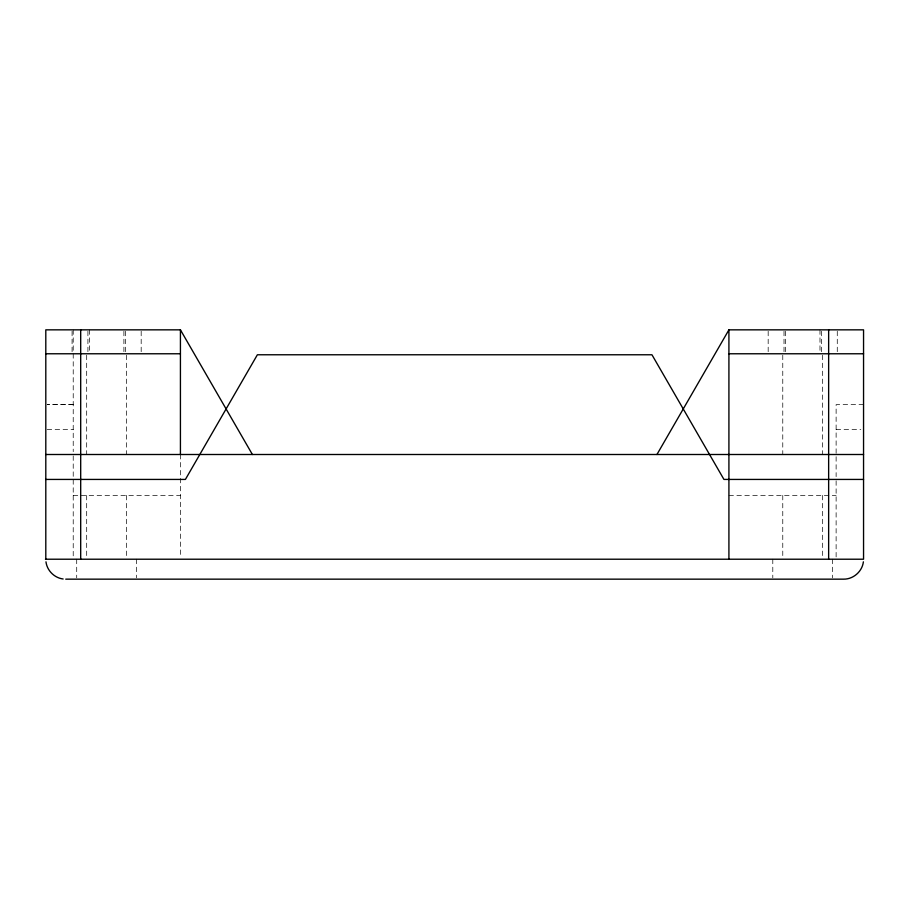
<?xml version="1.0" encoding="UTF-8"?>
<svg xmlns="http://www.w3.org/2000/svg" width="909" height="909" viewBox="0 0 909 909"><rect width="100%" height="100%" fill="white"/><g stroke="black" fill="none" stroke-linecap="round" stroke-linejoin="round"><path stroke-width="0.68" stroke-dasharray="4.54 3.41" d="M863.55 404.641L836.121 404.641L836.121 476.611M47.166 429.571L73.22 429.571M836.121 429.571L860.812 429.571M73.22 495.382L180.425 495.382M728.916 495.382L836.121 495.382M837.269 331.251L837.269 352.374M836.121 480.827L836.121 557.808M832.633 559.217L832.633 577.829M822.668 355.192L822.668 454.5M822.668 495.382L822.668 557.796M821.418 331.251L821.418 352.374M819.986 329.842L819.986 352.374M785.444 331.251L785.444 352.374M784.012 331.251L784.012 352.374M782.774 355.192L782.774 454.5M782.774 495.382L782.774 557.796M772.798 559.217L772.798 577.829M768.173 331.251L768.173 352.374M180.425 454.5L180.425 557.796M141.179 331.251L141.179 352.374M136.543 559.217L136.543 577.829M126.578 355.192L126.578 454.5M126.578 495.382L126.578 557.796M125.328 331.251L125.328 352.374M123.908 331.251L123.908 352.374M89.355 329.842L89.355 352.374M87.923 331.251L87.923 352.374M86.685 355.192L86.685 454.5M86.685 495.382L86.685 557.796M76.708 559.217L76.708 577.829M73.22 329.842L73.22 451.671M73.22 455.92L73.22 559.217M72.084 331.251L72.084 352.374M73.22 404.63L47.166 404.641L73.22 404.641"/><path stroke-width="1.36" d="M863.38 561.819C862.266 571.466 853.324 579.317 843.609 579.158L65.743 579.158M656.946 454.5L728.916 329.842L863.55 329.842L863.55 559.217L45.45 559.217M252.395 454.5L180.425 329.842L45.802 329.842L45.802 559.217M45.802 353.771L180.425 353.771M728.916 353.771L863.55 353.771M45.802 454.5L863.55 454.5M45.802 479.429L185.413 479.429L257.383 354.771L651.958 354.771L723.939 479.429L863.55 479.429M63.141 578.988C54.404 577.931 47.018 570.545 45.973 561.819M828.644 329.842L828.644 559.217M728.916 329.842L728.916 559.217M180.425 329.842L180.425 454.5M80.696 329.842L80.696 559.217"/></g></svg>
